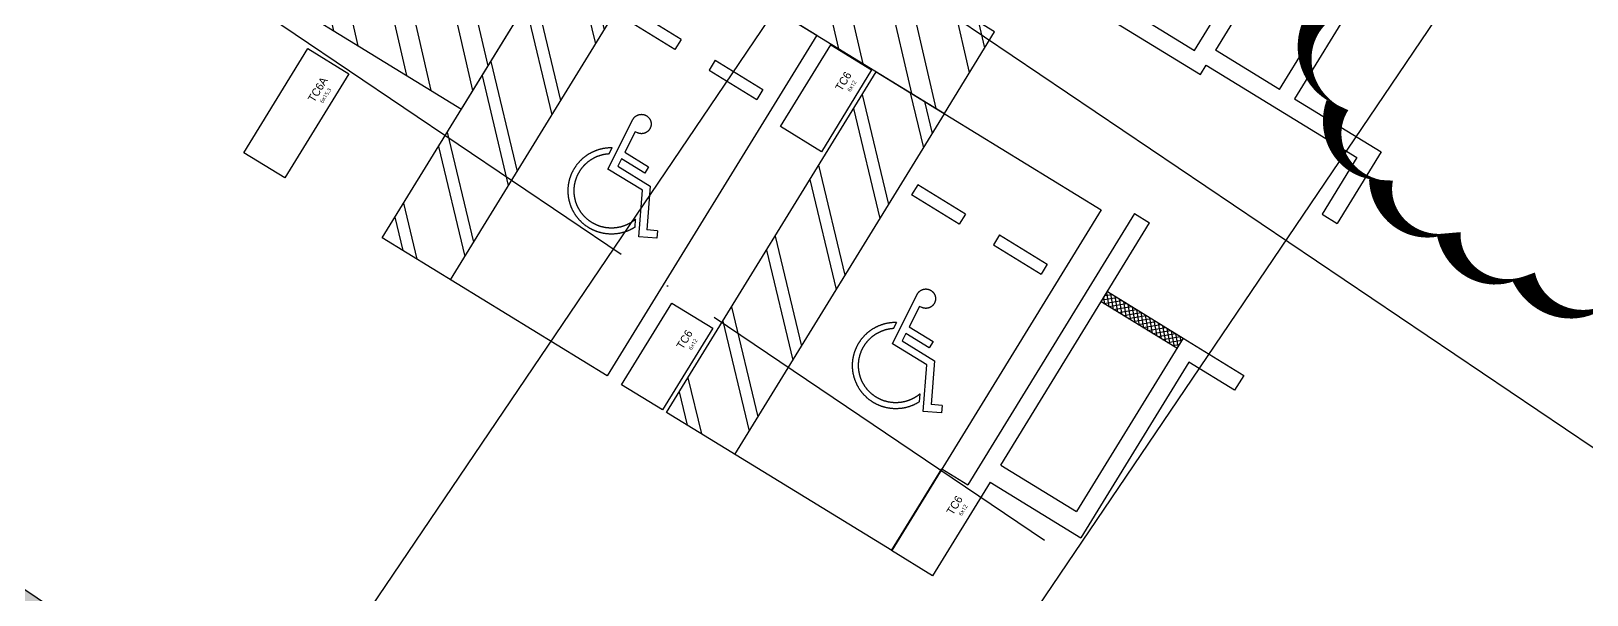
# Model space of a CAD drawing. Header units: millimetres. Extents: x -21000 to 567700, y 435000 to 850800.
# Drawn here: x 58435 to 77872, y 687848 to 694899 of the extents above; entities that cross this region are included whole.
import ezdxf
from ezdxf.xclip import XClip

# ---------------------------------------------------------------- set-up
doc = ezdxf.new("R2010")
doc.units = ezdxf.units.MM
doc.header["$LTSCALE"] = 700
doc.header["$XCLIPFRAME"] = 2
doc.linetypes.add('AB_Pbase$0$주차장기둥$0$CEN', pattern=[62, 60, -1, 0, -1])
doc.layers.get('0').update_dxf_attribs({"color": 2})
doc.layers.get('Defpoints').update_dxf_attribs({"color": 171})
doc.layers.add('AB_Pbase$0$CON-101-B2F$0$DEFPOINT', color=247, linetype='Continuous', plot=False)
for name, color, linetype in [('AB_Pbase$0$HAT', 8, 'Continuous'), ('AB_Pbase$0$WAL', 3, 'Continuous'), ('AB_Pbase$0$주차-sol', 254, 'Continuous'), ('AB_Pbase$0$주차-일반', 9, 'Continuous'), ('AB_Pbase$0$주차-장애인', 8, 'Continuous'), ('AB_Pbase$0$주차장기둥$0$CEN_P', 244, 'AB_Pbase$0$주차장기둥$0$CEN')]:
    doc.layers.add(name, color=color, linetype=linetype)
doc.styles.add('AB_Pbase$0$CON-101-B2F$0$맑은 고딕', font='')
doc.styles.add('AB_Pbase$0$CON-101-B2F$0$맑은고딕', font='malgun.ttf')
doc.styles.get('AB_Pbase$0$CON-101-B2F$0$맑은 고딕').set_extended_font_data('Dotum')

# ---------------------------------------------------------------- blocks, each defined once
blk = doc.blocks.new('AB_Pbase$0$CON-101-B2F')
for p, q in [((-18710, -9420), (-18710, -11930)), ((-18490, -9420), (-18490, -11710)), ((-18490, -11710), (-17030, -11710)), ((-18710, -11930), (-18570, -11930)), ((-18570, -11930), (-18570, -14140)), ((-18350, -12870), (-18350, -11930)), ((-16810, -11930), (-18350, -11930)), ((-20620, -12140), (-24600, -12140)), ((-20620, -12140), (-20620, -12360)), ((-24425, -12360), (-25800, -12360)), ((-24425, -12360), (-24425, -13690)), ((-24175, -12360), (-20620, -12360)), ((-24175, -12360), (-24175, -13470)), ((-18350, -12870), (-16090, -12870)), ((-18350, -13090), (-18350, -14360)), ((-16090, -13090), (-18350, -13090)), ((-21630, -13470), (-24175, -13470)), ((-21630, -13470), (-21630, -14360)), ((-21850, -13690), (-24425, -13690)), ((-21850, -14360), (-21850, -13690)), ((-19400, -14140), (-19400, -14360)), ((-18570, -14140), (-19400, -14140)), ((-21630, -14360), (-21850, -14360)), ((-18350, -14360), (-19400, -14360))]:
    blk.add_line(p, q)
for points in [[(-24270, -2260), (-24270, -2860), (-25800, -2860), (-25800, -2260)], [(-24600, -7800), (-24600, -8400), (-25800, -8400), (-25800, -7800)], [(-20810, -7800), (-20810, -8400), (-22010, -8400), (-22010, -7800)]]:
    blk.add_lwpolyline(points, close=True)
blk.add_lwpolyline([(-25800, -12360), (-25800, -11760), (-24600, -11760), (-24600, -12140)])
at = {"layer": 'AB_Pbase$0$CON-101-B2F$0$DEFPOINT', "color": 6}
for s, height, style, p in [('TC6A', 100, 'AB_Pbase$0$CON-101-B2F$0$맑은 고딕', (-24809, -2683)), ('6x15.3', 50, 'AB_Pbase$0$CON-101-B2F$0$맑은고딕', (-24757, -2780)), ('TC6', 100, 'AB_Pbase$0$CON-101-B2F$0$맑은 고딕', (-25029, -8223)), ('TC6', 100, 'AB_Pbase$0$CON-101-B2F$0$맑은 고딕', (-21239, -8223)), ('6x12', 50, 'AB_Pbase$0$CON-101-B2F$0$맑은고딕', (-24976, -8320)), ('6x12', 50, 'AB_Pbase$0$CON-101-B2F$0$맑은고딕', (-21186, -8320)), ('TC6', 100, 'AB_Pbase$0$CON-101-B2F$0$맑은 고딕', (-25029, -12183)), ('6x12', 50, 'AB_Pbase$0$CON-101-B2F$0$맑은고딕', (-24976, -12280))]:
    blk.add_text(s, height=height, rotation=0, dxfattribs=dict(at, style=style)).set_placement(p)
blk = doc.blocks.new('AB_Pbase$0$CON-101-B1F')
blk.add_blockref('AB_Pbase$0$CON-101-B2F', (0, 0))
blk = doc.blocks.new('AB_Pbase$0$지하1층 동골조')
at = {"rotation": 58.4291608798079}
blk.add_blockref('AB_Pbase$0$CON-101-B1F', (-74271, 76576), dxfattribs=at)
blk = doc.blocks.new('AB_Pbase$0$주차장기둥$0$cen 1bl 지하')
at = {"layer": 'AB_Pbase$0$주차장기둥$0$CEN_P', "color": 5}
for p, q in [((31260, -11030), (41809, 107847)), ((38133, -11640), (42635, 39090)), ((-7620, 24676), (136527, 11884)), ((-8044, 19895), (40150, 15618))]:
    blk.add_line(p, q, dxfattribs=at)
blk = doc.blocks.new('AB_Pbase$0$주차장기둥')
at = {"rotation": 1.99999810188403}
blk.add_blockref('AB_Pbase$0$주차장기둥$0$cen 1bl 지하', (-253926, 27514), dxfattribs=at)
blk = doc.blocks.new('AB_Pbase$0$C2FA95CCC')
at = {"layer": 'AB_Pbase$0$주차-장애인'}
for p, q in [((2592, 5000), (2300, 4708)), ((2800, 5000), (2300, 4500)), ((3300, 4668), (2300, 3668)), ((3300, 4460), (2300, 3460)), ((3300, 3628), (2300, 2628)), ((3300, 3421), (2300, 2421)), ((1272, 2788), (1303, 2785)), ((1303, 2785), (1278, 2500)), ((1347, 2209), (1407, 2898)), ((3300, 2589), (2300, 1589)), ((1278, 2500), (930, 2500)), ((930, 2500), (930, 2407)), ((930, 2407), (1270, 2407)), ((1270, 2407), (1261, 2303)), ((1435, 2381), (1442, 2466)), ((3300, 2381), (2300, 1381)), ((785, 2303), (536, 1815)), ((577, 1689), (842, 2209)), ((1261, 2303), (785, 2303)), ((842, 2209), (1347, 2209)), ((415, 1877), (373, 1793)), ((373, 1793), (577, 1689)), ((415, 1877), (536, 1815)), ((679, 1768), (725, 1857)), ((3300, 1549), (2300, 549)), ((3300, 1341), (2300, 341)), ((3300, 509), (2791, 0)), ((3300, 301), (2999, 0))]:
    blk.add_line(p, q, dxfattribs=at)
at = {"layer": 'AB_Pbase$0$주차-장애인', "color": 6}
for p, q in [((2300, 0), (2300, 5000)), ((918, 4069), (218, 4069)), ((218, 4069), (218, 3922)), ((918, 3922), (218, 3922)), ((918, 4069), (918, 3922)), ((1418, 4069), (2118, 4069)), ((1418, 4069), (1418, 3922)), ((1418, 3922), (2118, 3922)), ((2118, 4069), (2118, 3922))]:
    blk.add_line(p, q, dxfattribs=at)
blk.add_lwpolyline([(3300, 0), (3300, 0), (3300, 5000), (0, 5000), (0, 0), (3300, 0)], dxfattribs=at)
at = {"layer": 'AB_Pbase$0$주차-장애인'}
for centre, radius, start, end in [((1286, 2908), 121, 355, 265), ((1168, 2000), 541, 205.4276, 59.4924), ((1168, 2000), 466, 197.9259, 55)]:
    blk.add_arc(centre, radius, start, end, dxfattribs=at)
blk = doc.blocks.new('AB_Pbase$0$주차-일반(평행)')
at = {"layer": 'AB_Pbase$0$주차-sol'}
h = blk.add_hatch(color=256, dxfattribs=at)
h.dxf.hatch_style = 1
h.paths.add_polyline_path([(0, 0), (0, -2000), (6000, -2000), (6000, 0)])
h.paths.add_polyline_path([(1275, -850), (1125, -850), (1125, -100), (1275, -100)], flags=16)
h.paths.add_polyline_path([(1275, -1150), (1275, -1900), (1125, -1900), (1125, -1150)], flags=16)
at = {"layer": 'AB_Pbase$0$주차-일반', "color": 6}
for points in [[(6000, 0), (0, 0), (0, -2000), (6000, -2000)], [(1125, -850), (1275, -850), (1275, -100), (1125, -100)], [(1125, -1150), (1275, -1150), (1275, -1900), (1125, -1900)]]:
    blk.add_lwpolyline(points, close=True, dxfattribs=at)
blk = doc.blocks.new('AB_Pbase$0$pppaaa_1_1')
at = {"layer": 'AB_Pbase$0$주차-일반', "rotation": 325.9286268531678}
blk.add_blockref('AB_Pbase$0$주차-일반(평행)', (55709, 689702), dxfattribs=at)
at = {"layer": 'AB_Pbase$0$주차-장애인', "ltscale": 600, "xscale": -1, "rotation": 328.4291744522259}
for p in [(65633, 690586), (69186, 688402)]:
    blk.add_blockref('AB_Pbase$0$C2FA95CCC', p, dxfattribs=at)
blk = doc.blocks.new('AB_Pbase$0$장애인주차구획통로_1')
at = {"layer": 'AB_Pbase$0$주차-장애인'}
h = blk.add_hatch(dxfattribs=at)
h.set_pattern_fill('ANSI32', color=256, scale=80, angle=58)
h.set_pattern_definition([(103, (-28406.3, -694336.9), (-742.47, -171.4127), []), (103, (-28216, -694032.3), (-742.47, -171.4127), [])])
h.paths.add_polyline_path([(37033, 2236), (41438, -470), (42066, 552), (36639, 3887), (35011, 1237), (33686, 2052), (34152, 2810), (33130, 3438), (32035, 1657), (35405, -413)])
at = {"layer": 'AB_Pbase$0$주차-장애인', "color": 6, "elevation": 0}
blk.add_lwpolyline([(42066, 552), (36639, 3887), (35011, 1237), (33686, 2052), (34152, 2810), (33130, 3438), (32035, 1657), (35405, -413), (37033, 2236), (41438, -470), (42066, 552)], dxfattribs=at)
blk = doc.blocks.new('AB_Pbase')
at = {"layer": 'AB_Pbase$0$HAT'}
h = blk.add_hatch(dxfattribs=at)
h.set_pattern_fill('NET', color=256, scale=15, angle=100)
h.paths.add_polyline_path([(74278, 696670), (74200, 696542), (75137, 695966), (75216, 696094)])
h.paths.add_polyline_path([(70398, 705980), (70320, 705852), (72109, 704752), (72187, 704880)])
h.paths.add_polyline_path([(73693, 700340), (75190, 702776), (75063, 702855), (73565, 700418)])
h.paths.add_polyline_path([(75377, 703366), (75665, 703835), (75793, 703756), (75505, 703288)])
h.paths.add_polyline_path([(77235, 706391), (76461, 705130), (76588, 705051), (77363, 706312)])
h.paths.add_polyline_path([(71802, 691513), (71881, 691641), (72826, 691060), (72748, 690932)])
edge = h.paths.add_edge_path()
edge.add_line((70459, 697139), (72589, 695830))
edge.add_line((72589, 695830), (72170, 695149))
edge.add_line((72170, 695149), (72298, 695070))
edge.add_line((72298, 695070), (72795, 695880))
edge.add_line((72795, 695880), (70537, 697267))
edge.add_line((70537, 697267), (70459, 697139))
edge.add_line((70905, 695668), (69925, 696270))
edge.add_line((69925, 696270), (70003, 696398))
edge.add_line((70003, 696398), (70983, 695796))
edge.add_line((70983, 695796), (70905, 695668))
h.paths.add_polyline_path([(76764, 698194), (76637, 698273), (76071, 697353), (76199, 697274)])
h.paths.add_polyline_path([(70825, 706808), (70700, 706604), (70572, 706683), (72054, 709094), (72181, 709015), (70904, 706936), (73187, 705533), (72622, 704613), (72494, 704692), (72981, 705484)])
at = {"layer": 'AB_Pbase$0$WAL'}
blk.add_lwpolyline([(71802, 691513), (71881, 691641), (72826, 691060), (72748, 690932), (71802, 691513)], dxfattribs=at)
for name, p, rotation in [('AB_Pbase$0$주차장기둥', (231893, 539971), 329.0000000345588), ('AB_Pbase$0$지하1층 동골조', (146945, 639965), 359.9999999999994)]:
    blk.add_blockref(name, p, dxfattribs=dict(rotation=rotation))
ref = blk.add_blockref('AB_Pbase$0$장애인주차구획통로_1', (28406, 694337), dxfattribs=dict(rotation=359.9999999999999))
XClip(ref).set_block_clipping_path([(-28406.3348484063, -694336.9095073047), (465439.3839524707, 145612.4817902463)])
ref = blk.add_blockref('AB_Pbase$0$pppaaa_1_1', (0, 0), dxfattribs=dict(at, rotation=359.9999999999999))
XClip(ref).set_block_clipping_path([(-396188.9384898804, 0.0133324571), (493845.7278262604, 839949.4046300659)])

msp = doc.modelspace()

# ---------------------------------------------------------------- block references
ref = msp.add_blockref('AB_Pbase', (0, 0))
XClip(ref).set_block_clipping_path([(-0.000000015, 445500.0000000148), (493845.7187941075, 839949.3912975936)])

# ---------------------------------------------------------------- next in the draw order: linework, layer by layer
at = {"layer": 'Defpoints', "color": 30, "true_color": 0xf26722}
msp.add_lwpolyline([(78200, 691527, 0, 300, -0.520567), (77081, 691829, 0, 300, -0.520567), (77081, 691829, 0, 300, -0.520567), (76145, 692372, 0, 300, -0.520567), (76145, 692372, 0, 300, -0.520567), (75299, 693037, 0, 300, -0.520567), (75299, 693037, 0, 300, -0.520567), (74755, 693973, 0, 300, -0.520567), (74755, 693973, 0, 300, -0.520567), (74573, 695151, 0, 300, -0.520567), (74573, 695151, 0, 300, -0.520567), (74573, 696269, 0, 300, -0.520567), (74573, 696269, 0, 300, -0.520567), (74724, 697326, 0, 300, -0.520567), (74724, 697326, 0, 300, -0.520567), (74996, 698443, 0, 300, -0.520567), (74996, 698443, 0, 300, -0.520567), (75148, 699652, 0, 300, -0.520567), (75148, 699652, 0, 300, -0.520567), (75120, 701288, 0, 0, 0)], format="xyseb", dxfattribs=at)

doc.saveas('drawing.dxf')
